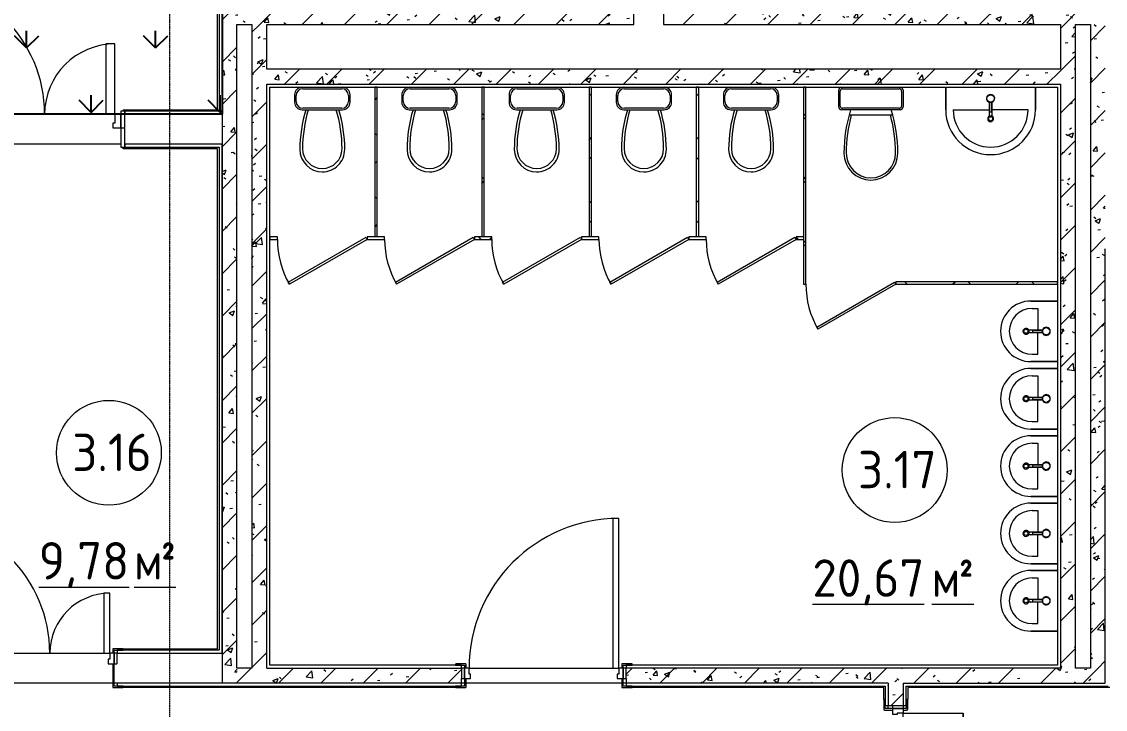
# Model space of a CAD drawing. Header units: millimetres. Extents: x -584918 to 2941280, y 3000189 to 4229862.
# Drawn here: x -423121 to -415883, y 4030611 to 4035204 of the extents above; entities that cross this region are included whole.
import ezdxf

# ---------------------------------------------------------------- set-up
doc = ezdxf.new("R2010")
doc.units = ezdxf.units.MM
doc.linetypes.add('ASVP_Невидимые', pattern=[5, 3, -2])
doc.linetypes.add('ASVP_Осевая', pattern=[14, 10, -2, 0, -2])
for name, color, linetype, lineweight in [('Двери', 7, 'Continuous', 0), ('Линии', 7, 'Continuous', 0), ('Марки помещений', 7, 'Continuous', 0), ('Обобщенные модели', 7, 'Continuous', 0), ('Перекрытие', 7, 'Continuous', 0), ('Сантехника', 7, 'Continuous', 0), ('Стены внутренние', 7, 'Continuous', 0), ('Стены наружные', 7, 'Continuous', 0), ('Стены несущие', 7, 'Continuous', 0), ('Стены отделка', 7, 'Continuous', 0), ('Стены перегородки', 7, 'Continuous', 0), ('экспертиза условные обозначения', 1, 'Continuous', 0)]:
    doc.layers.add(name, color=color, linetype=linetype, lineweight=lineweight)
doc.styles.add('GOST Common_2', font='', dxfattribs={"height": 500})
doc.styles.add('GOST Common_3', font='', dxfattribs={"width": 0.9, "height": 500})
doc.styles.get('GOST Common_2').set_extended_font_data('GOST Common')
doc.styles.get('GOST Common_3').set_extended_font_data('GOST Common')
pattern_1 = [(45, (-440814.02, 4025236.82), (-141.4214, 141.4214), [])]
pattern_2 = [(50, (-440814.02, 4025236.82), (364.368, -31.8783), [38.1, -419.1]), (355, (-440814.02, 4025236.8), (-70.486, 382.1133), [30.48, -335.28]), (100.451, (-440783.66, 4025234.16), (293.885, 350.2334), [32.38, -356.18]), (46.184, (-440814, 4025338.4), (542.1585, -84.086), [57.15, -628.65]), (96.636, (-440768.84, 4025331.4), (474.805, 494.855), [48.57, -534.27]), (351.184, (-440814, 4025338.4), (474.81, 494.85), [45.72, -502.92]), (21, (-440763.22, 4025313.02), (303.2285, -204.5305), [38.1, -419.1]), (326, (-440763.22, 4025313), (123.604, 368.376), [30.48, -335.28]), (71.451, (-440737.95, 4025295.97), (426.834, 163.8427), [32.38, -356.18]), (37.5, (-440814.02, 4025236.82), (6.17665, 169.11015), [16.764, -314.452, 16.764, -323.596, -336.55]), (37.5, (-440814.02, 4025236.82), (6.17665, 169.11015), [-671.576, 16.764, -319.786]), (7.5, (-440814.02, 4025236.82), (133.6389, 200.3615), [16.764, -177.292, 16.764, -306.832, -128.27]), (7.5, (-440814.02, 4025236.82), (133.6389, 200.3615), [-517.652, 16.764, -111.506]), (327.5, (-440927.3, 4025236.82), (271.1818, -11.45836), [16.764, -110.236, 16.764, -379.476, -525.78]), (327.5, (-440927.3, 4025236.82), (271.1818, -11.45836), [-523.24, 16.764, -509.016]), (317.5, (-440978.1, 4025236.82), (296.2585, 50.8528), [16.764, -148.336, 16.764, -246.38, -373.38]), (317.5, (-440978.1, 4025236.82), (296.2585, 50.8528), [-428.244, 16.764, -356.616])]
pattern_3 = [(45, (-440814.02, 4025236.82), (-212.132, 212.132), []), (135, (-440814.02, 4025236.82), (-212.132, -212.132), [])]

# ---------------------------------------------------------------- blocks, each defined once
blk = doc.blocks.new('ASVP_ДверьДеревянная_2 полотна - Межкомнатная 1300х2000h_полотна_ Г Л _1220 в свету_-7531502-АР Этаж 03')
at = {"layer": 'Двери', "lineweight": 18}
for p, q in [((650, 950), (610, 950)), ((610, 950), (610, 50)), ((650, 50), (650, 950)), ((-650, 450), (-610, 450)), ((-650, 50), (-650, 450)), ((-610, 450), (-610, 50)), ((-680, 50), (-650, 50)), ((-680, -20), (-680, 50)), ((-610, 50), (-650, 50)), ((-650, 50), (-650, 10)), ((-650, 10), (-640, 10)), ((-640, 10), (-640, -20)), ((610, 50), (650, 50)), ((650, 10), (640, 10)), ((640, 10), (640, -20)), ((680, 50), (650, 50)), ((650, 50), (650, 10)), ((680, -20), (680, 50)), ((-640, -20), (-680, -20)), ((640, -20), (680, -20))]:
    blk.add_line(p, q, dxfattribs=at)
at = {"layer": 'Двери', "linetype": 'ASVP_Невидимые', "lineweight": 18}
for p, q in [((-700, 50), (-680, 50)), ((-700, -20), (-700, 50)), ((-680, 50), (-680, -20)), ((700, 50), (680, 50)), ((680, 50), (680, -20)), ((700, -20), (700, 50)), ((-680, -20), (-700, -20)), ((680, -20), (700, -20))]:
    blk.add_line(p, q, dxfattribs=at)
at = {"layer": 'Двери'}
for centre, radius, start, end in [((650, 50), 900, 90, 180), ((-650, 50), 400, 360, 90)]:
    blk.add_arc(centre, radius, start, end, dxfattribs=at)
blk = doc.blocks.new('ASVP_НАЛИЧНИК МДФ_Двери - Наличник дверной МДФ-7523534-АР Этаж 03')
at = {"layer": 'Обобщенные модели'}
for p, q in [((-681, 0), (-740, 0)), ((-740, 0), (-740, -5)), ((-681, -1), (-681, 0)), ((-680, 50), (-680, -1)), ((-670, -5), (-670, 50)), ((670, 50), (670, -5)), ((680, -1), (680, 50)), ((740, 0), (681, 0)), ((681, 0), (681, -1)), ((740, -5), (740, 0)), ((-735, -10), (-675, -10)), ((-680, -1), (-681, -1)), ((675, -10), (735, -10)), ((681, -1), (680, -1))]:
    blk.add_line(p, q, dxfattribs=at)
for centre, start, end in [((-735, -5), 180, 270), ((-675, -5), 270, 360), ((675, -5), 180, 270), ((735, -5), 270, 360)]:
    blk.add_arc(centre, 5, start, end, dxfattribs=at)
blk = doc.blocks.new('ASVP_НАЛИЧНИК МДФ_Двери - Наличник дверной МДФ-V11-АР Этаж 03')
at = {"layer": 'Обобщенные модели'}
for p, q in [((-681, 0), (-740, 0)), ((-740, 0), (-740, -5)), ((-681, -1), (-681, 0)), ((-680, 20), (-680, -1)), ((-670, -5), (-670, 20)), ((670, 20), (670, -5)), ((680, -1), (680, 20)), ((740, 0), (681, 0)), ((681, 0), (681, -1)), ((740, -5), (740, 0)), ((-735, -10), (-675, -10)), ((-680, -1), (-681, -1)), ((675, -10), (735, -10)), ((681, -1), (680, -1))]:
    blk.add_line(p, q, dxfattribs=at)
for centre, start, end in [((-735, -5), 180, 270), ((-675, -5), 270, 360), ((675, -5), 180, 270), ((735, -5), 270, 360)]:
    blk.add_arc(centre, 5, start, end, dxfattribs=at)
blk = doc.blocks.new('ASVP_ДверьПротивопожарнаяСтальная_2 полотна - EI15 1370х2000h_полотна_ Г Пр _1250 в свету_-7407274-АР Этаж 03')
at = {"layer": 'Двери', "lineweight": 18}
for p, q in [((-685, 1000), (-625, 1000)), ((-685, 100), (-685, 1000)), ((-625, 1000), (-625, 100)), ((685, 570), (625, 570)), ((625, 570), (625, 100)), ((685, 100), (685, 570)), ((-725, 100), (-685, 100)), ((-725, 10), (-725, 100)), ((-625, 100), (-685, 100)), ((-685, 100), (-685, 40)), ((625, 100), (685, 100)), ((725, 100), (685, 100)), ((685, 100), (685, 40)), ((725, 10), (725, 100)), ((-670, 10), (-725, 10)), ((-685, 40), (-670, 40)), ((-670, 40), (-670, 10)), ((685, 40), (670, 40)), ((670, 40), (670, 10)), ((670, 10), (725, 10))]:
    blk.add_line(p, q, dxfattribs=at)
at = {"layer": 'Двери', "linetype": 'ASVP_Невидимые', "lineweight": 18}
for p, q in [((-750, 100), (-725, 100)), ((-750, 10), (-750, 100)), ((-725, 100), (-725, 10)), ((750, 100), (725, 100)), ((725, 100), (725, 10)), ((750, 10), (750, 100)), ((-725, 10), (-750, 10)), ((725, 10), (750, 10))]:
    blk.add_line(p, q, dxfattribs=at)
at = {"layer": 'Двери'}
for centre, radius, start, end in [((-685, 100), 900, 360, 90), ((685, 100), 470, 90, 180)]:
    blk.add_arc(centre, radius, start, end, dxfattribs=at)
blk = doc.blocks.new('ASVP_ДверьДеревянная_2 полотна - Межкомнатная 1300х2000h_полотна_ Г Пр _1220 в свету_-7189934-АР Этаж 03')
at = {"layer": 'Двери', "lineweight": 18}
for p, q in [((-650, 1000), (-610, 1000)), ((-650, 100), (-650, 1000)), ((-610, 1000), (-610, 100)), ((650, 500), (610, 500)), ((610, 500), (610, 100)), ((650, 100), (650, 500)), ((-680, 100), (-650, 100)), ((-680, 30), (-680, 100)), ((-610, 100), (-650, 100)), ((-650, 100), (-650, 60)), ((610, 100), (650, 100)), ((680, 100), (650, 100)), ((650, 100), (650, 60)), ((680, 30), (680, 100)), ((-640, 30), (-680, 30)), ((-650, 60), (-640, 60)), ((-640, 60), (-640, 30)), ((650, 60), (640, 60)), ((640, 60), (640, 30)), ((640, 30), (680, 30))]:
    blk.add_line(p, q, dxfattribs=at)
at = {"layer": 'Двери', "linetype": 'ASVP_Невидимые', "lineweight": 18}
for p, q in [((-700, 100), (-680, 100)), ((-700, 30), (-700, 100)), ((-680, 100), (-680, 30)), ((700, 100), (680, 100)), ((680, 100), (680, 30)), ((700, 30), (700, 100)), ((-680, 30), (-700, 30)), ((680, 30), (700, 30))]:
    blk.add_line(p, q, dxfattribs=at)
at = {"layer": 'Двери'}
for centre, radius, start, end in [((-650, 100), 900, 360, 90), ((650, 100), 400, 90, 180)]:
    blk.add_arc(centre, radius, start, end, dxfattribs=at)
blk = doc.blocks.new('ASVP_НАЛИЧНИК МДФ_Двери - Наличник дверной МДФ-7405303-АР Этаж 03')
at = {"layer": 'Обобщенные модели'}
for p, q in [((-680, 150), (-680, -1)), ((-670, -5), (-670, 150)), ((670, 150), (670, -5)), ((680, -1), (680, 150)), ((-681, 0), (-740, 0)), ((-740, 0), (-740, -5)), ((-681, -1), (-681, 0)), ((740, 0), (681, 0)), ((681, 0), (681, -1)), ((740, -5), (740, 0)), ((-735, -10), (-675, -10)), ((-680, -1), (-681, -1)), ((675, -10), (735, -10)), ((681, -1), (680, -1))]:
    blk.add_line(p, q, dxfattribs=at)
for centre, start, end in [((-735, -5), 180, 270), ((-675, -5), 270, 360), ((675, -5), 180, 270), ((735, -5), 270, 360)]:
    blk.add_arc(centre, 5, start, end, dxfattribs=at)
blk = doc.blocks.new('ASVP_НАЛИЧНИК МДФ_Двери - Наличник дверной МДФ-7488626-АР Этаж 03')
at = {"layer": 'Обобщенные модели'}
for p, q in [((-681, 0), (-740, 0)), ((-740, 0), (-740, -5)), ((-681, -1), (-681, 0)), ((-680, 20), (-680, -1)), ((-670, -5), (-670, 20)), ((670, 20), (670, -5)), ((680, -1), (680, 20)), ((740, 0), (681, 0)), ((681, 0), (681, -1)), ((740, -5), (740, 0)), ((-735, -10), (-675, -10)), ((-680, -1), (-681, -1)), ((675, -10), (735, -10)), ((681, -1), (680, -1))]:
    blk.add_line(p, q, dxfattribs=at)
for centre, start, end in [((-735, -5), 180, 270), ((-675, -5), 270, 360), ((675, -5), 180, 270), ((735, -5), 270, 360)]:
    blk.add_arc(centre, 5, start, end, dxfattribs=at)
blk = doc.blocks.new('ASVP_ДверьДеревянная_1 полотно - Санузел 1000х2000h_полотно_ Г Л _950 в свету_-7525979-АР Этаж 03')
at = {"layer": 'Двери', "lineweight": 18}
for p, q in [((500, 1050), (460, 1050)), ((460, 1050), (460, 50)), ((500, 50), (500, 1050)), ((-500, 50), (-530, 50)), ((-530, 50), (-530, -20)), ((-500, 10), (-500, 50)), ((-490, 10), (-500, 10)), ((-490, -20), (-490, 10)), ((460, 50), (500, 50)), ((500, 10), (490, 10)), ((490, 10), (490, -20)), ((530, 50), (500, 50)), ((500, 50), (500, 10)), ((530, -20), (530, 50)), ((-530, -20), (-490, -20)), ((490, -20), (530, -20))]:
    blk.add_line(p, q, dxfattribs=at)
at = {"layer": 'Двери', "linetype": 'ASVP_Невидимые', "lineweight": 18}
for p, q in [((-530, 50), (-550, 50)), ((-550, 50), (-550, -20)), ((-530, -20), (-530, 50)), ((550, 50), (530, 50)), ((530, 50), (530, -20)), ((550, -20), (550, 50)), ((-550, -20), (-530, -20)), ((530, -20), (550, -20))]:
    blk.add_line(p, q, dxfattribs=at)
at = {"layer": 'Двери'}
blk.add_arc((500, 50), 1000, 90, 180, dxfattribs=at)
blk = doc.blocks.new('ASVP_НАЛИЧНИК МДФ_Двери - Наличник дверной МДФ-V62-АР Этаж 03')
at = {"layer": 'Обобщенные модели'}
h = blk.add_hatch(dxfattribs=at)
h.set_pattern_fill('FP_19', color=256, style=0, pattern_type=2)
h.set_pattern_definition([(216.87, (-21014.3, -5112.83), (1249.4985, 833.00223), [208.25, -1874.25]), (206.565, (-20764.4, -5237.78), (-416.4998, -416.5), [465.661, -465.661]), (198.435, (-20764.4, -5446.03), (-832.9995, -416.50086), [263.418, -1053.671])])
h.paths.add_polyline_path([(550, -10), (585, -10), (588.5, -8.5), (590, -5), (590, 0), (530, 0), (530, 50), (520, 50), (520, -5), (521.5, -8.5), (525, -10), (531, -10)])
h.paths.add_polyline_path([(-530, -10), (-525, -10), (-521.5, -8.5), (-520, -5), (-520, 50), (-530, 50), (-531, 0), (-590, -1), (-590, -5), (-588.5, -8.5), (-585, -10), (-531, -10)])
for p, q in [((-531, 0), (-590, 0)), ((-590, 0), (-590, -5)), ((-531, -1), (-531, 0)), ((-530, 50), (-530, -1)), ((-520, -5), (-520, 50)), ((520, 50), (520, -5)), ((530, -1), (530, 50)), ((590, 0), (531, 0)), ((531, 0), (531, -1)), ((590, -5), (590, 0)), ((-585, -10), (-525, -10)), ((-530, -1), (-531, -1)), ((525, -10), (585, -10)), ((531, -1), (530, -1))]:
    blk.add_line(p, q, dxfattribs=at)
for centre, start, end in [((-585, -5), 180, 270), ((-525, -5), 270, 360), ((525, -5), 180, 270), ((585, -5), 270, 360)]:
    blk.add_arc(centre, 5, start, end, dxfattribs=at)
blk = doc.blocks.new('ASVP_НАЛИЧНИК МДФ_Двери - Наличник дверной МДФ-V63-АР Этаж 03')
at = {"layer": 'Обобщенные модели'}
for p, q in [((-531, 0), (-590, 0)), ((-590, 0), (-590, -5)), ((-531, -1), (-531, 0)), ((-530, 20), (-530, -1)), ((-520, -5), (-520, 20)), ((520, 20), (520, -5)), ((530, -1), (530, 20)), ((590, 0), (531, 0)), ((531, 0), (531, -1)), ((590, -5), (590, 0)), ((-585, -10), (-525, -10)), ((-530, -1), (-531, -1)), ((525, -10), (585, -10)), ((531, -1), (530, -1))]:
    blk.add_line(p, q, dxfattribs=at)
for centre, start, end in [((-585, -5), 180, 270), ((-525, -5), 270, 360), ((525, -5), 180, 270), ((585, -5), 270, 360)]:
    blk.add_arc(centre, 5, start, end, dxfattribs=at)
blk = doc.blocks.new('ASVP_ОТКОС_Оштукатуривание дверного откоса - Оштукатуривание дверного откоса-5741163-АР Этаж 03')
at = {"layer": 'Обобщенные модели'}
for p, q in [((-750, 130), (-750, 0)), ((-725, 0), (-725, 130)), ((725, 130), (725, 0)), ((750, 0), (750, 130)), ((-750, 0), (-725, 0)), ((725, 0), (750, 0))]:
    blk.add_line(p, q, dxfattribs=at)
blk = doc.blocks.new('ASVP_ОТКОС_Оштукатуривание дверного откоса - Оштукатуривание дверного откоса-5741164-АР Этаж 03')
at = {"layer": 'Обобщенные модели'}
for p, q in [((-750, 20), (-750, 0)), ((-725, 0), (-725, 20)), ((725, 20), (725, 0)), ((750, 0), (750, 20)), ((-750, 0), (-725, 0)), ((725, 0), (750, 0))]:
    blk.add_line(p, q, dxfattribs=at)
blk = doc.blocks.new('ASVP_2D_Унитаз_Слив - Унитаз детский-7571098-АР Этаж 03')
at = {"layer": 'Сантехника'}
for p, q in [((-294.1, -60), (-294.1, -110)), ((-284.1, -105), (-284.1, -65)), ((-239.1, -20), (20.9, -20)), ((65.9, -65), (65.9, -105)), ((75.9, -110), (75.9, -60)), ((-244.1, -160), (25.9, -160)), ((20.9, -150), (-239.1, -150))]:
    blk.add_line(p, q, dxfattribs=at)
for centre, radius, start, end in [((-244.1, -60), 50, 90, 180), ((-239.1, -65), 45, 90, 180), ((20.9, -65), 45, 360, 90), ((25.9, -60), 50, 360, 90), ((-244.1, -110), 50, 180, 270), ((-239.1, -105), 45, 180, 270), ((20.9, -105), 45, 270, 360), ((25.9, -110), 50, 270, 360), ((638.7, -425), 897.8, 162.83276, 180), ((661.9, -420.1), 902.8, 163.25645, 180), ((-880.1, -420.1), 902.8, 0, 16.74355), ((-856.9, -425), 897.8, 360, 17.16724), ((-109.1, -425), 150, 180, 269.90037), ((-109.1, -420.1), 131.9, 180, 270), ((-109.1, -425), 150, 269.90037, 360), ((-109.1, -420.1), 131.9, 270, 0)]:
    blk.add_arc(centre, radius, start, end, dxfattribs=at)
blk = doc.blocks.new('ASVP_2D_Унитаз_Слив - Унитаз для взрослых-7571099-АР Этаж 03')
at = {"layer": 'Сантехника'}
for p, q in [((-324.1, -140), (-324.1, -30)), ((-314.1, -135), (-314.1, -35)), ((-299.1, -20), (80.9, -20)), ((95.9, -35), (95.9, -135)), ((105.9, -30), (105.9, -140)), ((85.9, -160), (-304.1, -160)), ((80.9, -150), (-299.1, -150)), ((-254.8, -195), (36.7, -195))]:
    blk.add_line(p, q, dxfattribs=at)
for centre, radius, start, end in [((-304.1, -30), 20, 90, 180), ((-299.1, -35), 15, 90, 180), ((80.9, -35), 15, 360, 90), ((85.9, -30), 20, 0, 90), ((-304.1, -140), 20, 180, 270), ((-299.1, -135), 15, 180, 270), ((80.9, -135), 15, 270, 0), ((85.9, -140), 20, 270, 0), ((676.9, -450), 966, 162.52982, 180), ((691.9, -450), 966, 164.69381, 180), ((-910.1, -450), 966, 360, 15.30619), ((-895.1, -450), 966, 360, 17.47018), ((-109.1, -450), 180, 180, 270), ((-109.1, -450), 165, 180, 270), ((-109.1, -450), 165, 270, 360), ((-109.1, -450), 180, 270, 360)]:
    blk.add_arc(centre, radius, start, end, dxfattribs=at)
blk = doc.blocks.new('ASVP_2D_Раковина - Раковина 405х380 _детская_-7545342-АР Этаж 03')
at = {"layer": 'Сантехника'}
for p, q in [((-311.6, 187.5), (-311.6, 10)), ((-311.6, 10), (-311.6, 187.5)), ((-261.6, 179.3), (-261.6, 140)), ((-119.1, 110.6), (-119.1, 191.9)), ((-115.1, 176), (-115.1, 109.6)), ((-103.1, 176), (-115.1, 176)), ((-103.1, 109.6), (-103.1, 176)), ((-99.1, 191.9), (-99.1, 110.6)), ((43.4, 179.3), (43.4, 140)), ((93.4, 10), (93.4, 187.5)), ((93.4, 187.5), (93.4, 10)), ((-261.6, 140), (-119.1, 140)), ((43.4, 140), (-99.1, 140))]:
    blk.add_line(p, q, dxfattribs=at)
for centre, radius in [((-109.1, 220), 13.3), ((-109.1, 85), 24.5)]:
    blk.add_circle(centre, radius, dxfattribs=at)
for centre, radius, start, end in [((-109.1, 187.5), 202.5, 360, 180), ((-109.1, 187.5), 202.5, 360, 180), ((-109.1, 179.3), 152.5, 0, 180), ((-109.1, 220), 20, 284.14377, 255.85623), ((-109.1, 191.9), 10, 0, 180), ((-109.1, 85), 27.5, 102.60426, 77.39774), ((-109.1, 85), 25.3, 76.29328, 103.7089)]:
    blk.add_arc(centre, radius, start, end, dxfattribs=at)
blk = doc.blocks.new('Д_Эскиз_1П - Дверь_в_трансформируемой_перегородке-7571097-АР Этаж 03')
at = {"layer": 'Двери'}
for p, q in [((-300, 8), (219.6, 308)), ((227.6, 294.1), (-292, -5.9)), ((219.6, 308), (227.6, 294.1)), ((-292, -5.9), (-300, 8))]:
    blk.add_line(p, q, dxfattribs=at)
blk.add_arc((-300, 8), 600, 0, 30, dxfattribs=at)
blk = doc.blocks.new('ASVP_2D_Раковина - Раковина 600х450-7571100-АР Этаж 03')
at = {"layer": 'Сантехника'}
for p, q in [((-409.1, -160), (-409.1, -10)), ((-409.1, -10), (-409.1, -160)), ((190.9, -10), (190.9, -160)), ((190.9, -160), (190.9, -10)), ((-119.1, -110.6), (-119.1, -191.9)), ((-115.1, -176), (-115.1, -109.6)), ((-103.1, -109.6), (-103.1, -176)), ((-99.1, -191.9), (-99.1, -110.6)), ((-359.1, -160), (-119.1, -160)), ((-103.1, -176), (-115.1, -176)), ((140.9, -160), (-99.1, -160))]:
    blk.add_line(p, q, dxfattribs=at)
for centre, radius in [((-109.1, -85), 24.5), ((-109.1, -220), 13.3)]:
    blk.add_circle(centre, radius, dxfattribs=at)
for centre, radius, start, end in [((-109.1, -85), 27.5, 282.60226, 257.39574), ((-109.1, -85), 25.3, 256.2911, 283.70672), ((-109.1, -160), 300, 180, 0), ((-109.1, -160), 300, 180, 0), ((-109.1, -160), 250, 180, 360), ((-109.1, -220), 20, 104.14377, 75.85623), ((-109.1, -191.9), 10, 180, 360)]:
    blk.add_arc(centre, radius, start, end, dxfattribs=at)
blk = doc.blocks.new('ASVP_Марка_Помещение_ДваЗначения - Номер Площадь-685795-АР Этаж 03')
at = {"layer": 'Марки помещений'}
blk.add_circle((0, 0), 3.5, dxfattribs=at)

msp = doc.modelspace()

# ---------------------------------------------------------------- hatches: boundary and pattern name
at = {"layer": 'Стены внутренние'}
h = msp.add_hatch(dxfattribs=at)
h.set_pattern_fill('FP_4', color=256, style=0, pattern_type=2)
h.set_pattern_definition(pattern_1)
h.paths.add_polyline_path([(-421783.121, 4030786.149), (-421683.121, 4030786.149), (-421683.121, 4035486.149), (-421783.121, 4035486.149), (-421783.121, 4031165.356)])
h = msp.add_hatch(dxfattribs=at)
h.set_pattern_fill('FP_5', color=256, style=0, pattern_type=2)
h.set_pattern_definition(pattern_2)
h.paths.add_polyline_path([(-421783.121, 4030786.149), (-421683.121, 4030786.149), (-421683.121, 4035486.149), (-421783.121, 4035486.149), (-421783.121, 4031165.356)])
h = msp.add_hatch(dxfattribs=at)
h.set_pattern_fill('FP_4', color=256, style=0, pattern_type=2)
h.set_pattern_definition(pattern_1)
h.paths.add_polyline_path([(-415884.549, 4030886.149), (-415883.121, 4030886.149), (-415883.121, 4035457.514), (-415983.121, 4035497.812), (-415983.121, 4030886.149)])
h = msp.add_hatch(dxfattribs=at)
h.set_pattern_fill('FP_5', color=256, style=0, pattern_type=2)
h.set_pattern_definition(pattern_2)
h.paths.add_polyline_path([(-415884.549, 4030886.149), (-415883.121, 4030886.149), (-415883.121, 4035457.514), (-415983.121, 4035497.812), (-415983.121, 4030886.149)])
h = msp.add_hatch(dxfattribs=at)
h.set_pattern_fill('FP_4', color=256, style=0, pattern_type=2)
h.set_pattern_definition(pattern_1)
h.paths.add_polyline_path([(-419033.121, 4035186.149), (-419033.121, 4035286.149), (-421683.121, 4035286.149), (-421683.121, 4035186.149), (-420696.098, 4035186.149)])
h = msp.add_hatch(dxfattribs=at)
h.set_pattern_fill('FP_5', color=256, style=0, pattern_type=2)
h.set_pattern_definition(pattern_2)
h.paths.add_polyline_path([(-419033.121, 4035186.149), (-419033.121, 4035286.149), (-421683.121, 4035286.149), (-421683.121, 4035186.149), (-420696.098, 4035186.149)])
h = msp.add_hatch(dxfattribs=at)
h.set_pattern_fill('FP_4', color=256, style=0, pattern_type=2)
h.set_pattern_definition(pattern_1)
h.paths.add_polyline_path([(-418771.479, 4035186.149), (-415983.121, 4035186.149), (-415983.121, 4035286.149), (-418833.121, 4035286.149), (-418833.121, 4035186.149)])
h = msp.add_hatch(dxfattribs=at)
h.set_pattern_fill('FP_5', color=256, style=0, pattern_type=2)
h.set_pattern_definition(pattern_2)
h.paths.add_polyline_path([(-418771.479, 4035186.149), (-415983.121, 4035186.149), (-415983.121, 4035286.149), (-418833.121, 4035286.149), (-418833.121, 4035186.149)])
h = msp.add_hatch(dxfattribs=at)
h.set_pattern_fill('FP_4', color=256, style=0, pattern_type=2)
h.set_pattern_definition(pattern_1)
h.paths.add_polyline_path([(-421583.121, 4030886.149), (-421483.121, 4030886.149), (-421483.121, 4035186.149), (-421583.121, 4035186.149), (-421583.121, 4031888.152)])
h = msp.add_hatch(dxfattribs=at)
h.set_pattern_fill('FP_5', color=256, style=0, pattern_type=2)
h.set_pattern_definition(pattern_2)
h.paths.add_polyline_path([(-421583.121, 4030886.149), (-421483.121, 4030886.149), (-421483.121, 4035186.149), (-421583.121, 4035186.149), (-421583.121, 4031888.152)])
h = msp.add_hatch(dxfattribs=at)
h.set_pattern_fill('FP_4', color=256, style=0, pattern_type=2)
h.set_pattern_definition(pattern_1)
h.paths.add_polyline_path([(-416083.121, 4030886.149), (-416083.121, 4035186.149), (-416183.121, 4035186.149), (-416183.121, 4030886.149)])
h = msp.add_hatch(dxfattribs=at)
h.set_pattern_fill('FP_5', color=256, style=0, pattern_type=2)
h.set_pattern_definition(pattern_2)
h.paths.add_polyline_path([(-416083.121, 4030886.149), (-416083.121, 4035186.149), (-416183.121, 4035186.149), (-416183.121, 4030886.149)])
h = msp.add_hatch(dxfattribs=at)
h.set_pattern_fill('FP_4', color=256, style=0, pattern_type=2)
h.set_pattern_definition(pattern_1)
h.paths.add_polyline_path([(-418771.479, 4034786.149), (-416183.121, 4034786.149), (-416183.121, 4034886.149), (-421483.121, 4034886.149), (-421483.121, 4034786.149), (-420696.098, 4034786.149)])
h = msp.add_hatch(dxfattribs=at)
h.set_pattern_fill('FP_5', color=256, style=0, pattern_type=2)
h.set_pattern_definition(pattern_2)
h.paths.add_polyline_path([(-418771.479, 4034786.149), (-416183.121, 4034786.149), (-416183.121, 4034886.149), (-421483.121, 4034886.149), (-421483.121, 4034786.149), (-420696.098, 4034786.149)])
h = msp.add_hatch(dxfattribs=at)
h.set_pattern_fill('FP_4', color=256, style=0, pattern_type=2)
h.set_pattern_definition(pattern_1)
h.paths.add_polyline_path([(-415884.549, 4030786.149), (-415883.121, 4030786.149), (-415883.121, 4030886.149), (-419083.121, 4030886.149), (-419083.121, 4030786.149), (-415983.121, 4030786.149)])
h.paths.add_polyline_path([(-421658.408, 4030786.149), (-420183.121, 4030786.149), (-420183.121, 4030886.149), (-421683.121, 4030886.149), (-421683.121, 4030786.149)])
h = msp.add_hatch(dxfattribs=at)
h.set_pattern_fill('FP_5', color=256, style=0, pattern_type=2)
h.set_pattern_definition(pattern_2)
h.paths.add_polyline_path([(-415884.549, 4030786.149), (-415883.121, 4030786.149), (-415883.121, 4030886.149), (-419083.121, 4030886.149), (-419083.121, 4030786.149), (-415983.121, 4030786.149)])
h.paths.add_polyline_path([(-421658.408, 4030786.149), (-420183.121, 4030786.149), (-420183.121, 4030886.149), (-421683.121, 4030886.149), (-421683.121, 4030786.149)])
h = msp.add_hatch(dxfattribs=at)
h.set_pattern_fill('FP_4', color=256, style=0, pattern_type=2)
h.set_pattern_definition(pattern_1)
h.paths.add_polyline_path([(-417233.121, 4029186.149), (-417233.121, 4029236.149), (-417333.121, 4029236.149), (-417333.121, 4029186.149), (-417328.014, 4029186.149)])
h.paths.add_polyline_path([(-417333.121, 4030636.149), (-417233.121, 4030636.149), (-417233.121, 4030786.149), (-417333.121, 4030784.993)])
h = msp.add_hatch(dxfattribs=at)
h.set_pattern_fill('FP_5', color=256, style=0, pattern_type=2)
h.set_pattern_definition(pattern_2)
h.paths.add_polyline_path([(-417233.121, 4029186.149), (-417233.121, 4029236.149), (-417333.121, 4029236.149), (-417333.121, 4029186.149), (-417328.014, 4029186.149)])
h.paths.add_polyline_path([(-417333.121, 4030636.149), (-417233.121, 4030636.149), (-417233.121, 4030786.149), (-417333.121, 4030784.993)])
at = {"layer": 'Стены наружные'}
h = msp.add_hatch(dxfattribs=at)
h.set_pattern_fill('FP_22', color=256, style=0, pattern_type=2)
h.set_pattern_definition(pattern_3)
h.paths.add_polyline_path([(-420763.121, 4033766.149), (-420747.121, 4033766.149), (-420747.121, 4034766.149), (-420763.121, 4034766.149), (-420763.121, 4034056.542)])
h = msp.add_hatch(dxfattribs=at)
h.set_pattern_fill('FP_22', color=256, style=0, pattern_type=2)
h.set_pattern_definition(pattern_3)
h.paths.add_polyline_path([(-420047.121, 4033766.149), (-420031.121, 4033766.149), (-420031.121, 4034766.149), (-420047.121, 4034766.149), (-420047.121, 4034056.542)])
h = msp.add_hatch(dxfattribs=at)
h.set_pattern_fill('FP_22', color=256, style=0, pattern_type=2)
h.set_pattern_definition(pattern_3)
h.paths.add_polyline_path([(-419331.121, 4033766.149), (-419315.121, 4033766.149), (-419315.121, 4034766.149), (-419331.121, 4034766.149), (-419331.121, 4034056.542)])
h = msp.add_hatch(dxfattribs=at)
h.set_pattern_fill('FP_22', color=256, style=0, pattern_type=2)
h.set_pattern_definition(pattern_3)
h.paths.add_polyline_path([(-418599.121, 4033766.149), (-418599.121, 4034766.149), (-418615.121, 4034766.149), (-418615.121, 4033766.149)])
h = msp.add_hatch(dxfattribs=at)
h.set_pattern_fill('FP_22', color=256, style=0, pattern_type=2)
h.set_pattern_definition(pattern_3)
h.paths.add_polyline_path([(-417899.121, 4033450.149), (-417883.121, 4033450.149), (-417883.121, 4034766.149), (-417899.121, 4034766.149), (-417899.121, 4034056.542)])
h = msp.add_hatch(dxfattribs=at)
h.set_pattern_fill('FP_22', color=256, style=0, pattern_type=2)
h.set_pattern_definition(pattern_3)
h.paths.add_polyline_path([(-418615.121, 4033750.149), (-418549.121, 4033750.149), (-418549.121, 4033766.149), (-418665.121, 4033766.149), (-418665.121, 4033750.149)])
h.paths.add_polyline_path([(-421463.121, 4033750.149), (-421413.121, 4033750.149), (-421413.121, 4033766.149), (-421463.121, 4033766.149)])
h.paths.add_polyline_path([(-420813.121, 4033750.149), (-420697.121, 4033750.149), (-420697.121, 4033766.149), (-420813.121, 4033766.149)])
h.paths.add_polyline_path([(-417899.121, 4033750.149), (-417899.121, 4033766.149), (-417949.121, 4033766.149), (-417949.121, 4033750.149)])
h.paths.add_polyline_path([(-419315.121, 4033750.149), (-419265.121, 4033750.149), (-419265.121, 4033766.149), (-419381.121, 4033766.149), (-419381.121, 4033750.149), (-419331.121, 4033750.149)])
h.paths.add_polyline_path([(-420097.121, 4033750.149), (-419981.121, 4033750.149), (-419981.121, 4033766.149), (-420097.121, 4033766.149)])
h = msp.add_hatch(dxfattribs=at)
h.set_pattern_fill('FP_22', color=256, style=0, pattern_type=2)
h.set_pattern_definition(pattern_3)
h.paths.add_polyline_path([(-416846.859, 4033450.149), (-416203.121, 4033450.149), (-416203.121, 4033466.149), (-417283.121, 4033466.149), (-417283.121, 4033450.149)])
at = {"layer": 'экспертиза условные обозначения', "lineweight": -3}
h = msp.add_hatch(dxfattribs=at)
h.set_pattern_fill('GRASS', color=3, scale=24)
h.set_pattern_definition([(90, (-441193.04, 3779846), (-431.0523, 431.0523), [114.3, -747.8046]), (45, (-441193.04, 3779846), (-431.0523, 431.0523), [114.3, -495.3]), (135, (-441193.04, 3779846), (-431.0523, -431.0523), [114.3, -495.3])])
edge = h.paths.add_edge_path()
edge.add_line((-432392.762, 4042331.672), (-431682.587, 4044093.958))
edge.add_line((-431682.587, 4044093.958), (-418356.009, 4038718.156))
edge.add_line((-418356.009, 4038718.156), (-419064.315, 4036960.507))
edge.add_line((-419064.315, 4036960.507), (-420218.582, 4037425.66))
edge.add_arc((-420665.045, 4036400.374), 1118.275, 66.4691573, 178.9169665)
edge.add_line((-421783.121, 4036421.511), (-421783.121, 4034586.149))
edge.add_line((-421783.121, 4034586.149), (-424683.121, 4034586.149))
edge.add_line((-424683.121, 4034586.149), (-424683.121, 4039219.411))
edge.add_line((-424683.121, 4039219.411), (-428618.582, 4040810.734))
edge.add_line((-428618.582, 4040810.734), (-432392.762, 4042331.672))

# ---------------------------------------------------------------- linework, layer by layer
at = {"layer": 'Линии', "linetype": 'ASVP_Осевая'}
msp.add_line((-422133.121, 4035686.149), (-422133.121, 4029866.149), dxfattribs=at)
at = {"layer": 'Перекрытие'}
for p, q in [((-423808.121, 4034586.149), (-422558.121, 4034586.149)), ((-422458.121, 4034386.149), (-423908.121, 4034386.149)), ((-423793.121, 4030986.149), (-422573.121, 4030986.149)), ((-420133.121, 4030886.149), (-419173.121, 4030886.149)), ((-422513.121, 4030786.149), (-423853.121, 4030786.149)), ((-422483.121, 4030786.149), (-422503.121, 4030786.149)), ((-420163.121, 4030786.149), (-420183.121, 4030786.149)), ((-419113.121, 4030786.149), (-420153.121, 4030786.149)), ((-419083.121, 4030786.149), (-419103.121, 4030786.149)), ((-417333.121, 4030616.149), (-417333.121, 4030636.149))]:
    msp.add_line(p, q, dxfattribs=at)
at = {"layer": 'Стены внутренние'}
for p, q in [((-421813.121, 4034616.149), (-421813.121, 4036387.753)), ((-422443.121, 4034616.149), (-421813.121, 4034616.149)), ((-422443.121, 4034616.149), (-422443.121, 4034606.149)), ((-422443.121, 4034356.149), (-422443.121, 4034366.149)), ((-421813.121, 4034356.149), (-422443.121, 4034356.149)), ((-421813.121, 4031016.149), (-421813.121, 4034356.149)), ((-422443.121, 4031016.149), (-421813.121, 4031016.149)), ((-422443.121, 4031016.149), (-422443.121, 4031011.149)), ((-422443.121, 4030756.149), (-422443.121, 4030761.149)), ((-420223.121, 4030756.149), (-422443.121, 4030756.149)), ((-420223.121, 4030756.149), (-420223.121, 4030761.149)), ((-419043.121, 4030756.149), (-419043.121, 4030761.149)), ((-417363.121, 4030756.149), (-419043.121, 4030756.149)), ((-417363.121, 4030676.149), (-417363.121, 4030756.149)), ((-415853.121, 4030756.149), (-417203.121, 4030756.149)), ((-417203.121, 4030756.149), (-417203.121, 4030676.149)), ((-417363.121, 4030676.149), (-417358.121, 4030676.149)), ((-417203.121, 4030676.149), (-417208.121, 4030676.149))]:
    msp.add_line(p, q, dxfattribs=at)
at = {"layer": 'Стены несущие'}
for p, q in [((-421783.121, 4036387.753), (-421783.121, 4030786.149)), ((-419033.121, 4035186.149), (-419033.121, 4035286.149)), ((-418833.121, 4035286.149), (-418833.121, 4035186.149)), ((-421683.121, 4030886.149), (-421683.121, 4035186.149)), ((-421683.121, 4035186.149), (-421583.121, 4035186.149)), ((-421583.121, 4035186.149), (-421583.121, 4030886.149)), ((-421483.121, 4035186.149), (-419033.121, 4035186.149)), ((-421483.121, 4034886.149), (-421483.121, 4035186.149)), ((-418833.121, 4035186.149), (-416183.121, 4035186.149)), ((-416183.121, 4035186.149), (-416183.121, 4034886.149)), ((-416083.121, 4035186.149), (-415983.121, 4035186.149)), ((-416083.121, 4030886.149), (-416083.121, 4035186.149)), ((-415983.121, 4035186.149), (-415983.121, 4030886.149)), ((-416183.121, 4034886.149), (-421483.121, 4034886.149)), ((-421483.121, 4034786.149), (-416183.121, 4034786.149)), ((-421483.121, 4030886.149), (-421483.121, 4034786.149)), ((-416183.121, 4034786.149), (-416183.121, 4030886.149)), ((-415883.121, 4030786.149), (-415883.121, 4033686.149)), ((-421583.121, 4030886.149), (-421683.121, 4030886.149)), ((-421483.121, 4030886.149), (-420183.121, 4030886.149)), ((-416183.121, 4030886.149), (-419083.121, 4030886.149)), ((-415983.121, 4030886.149), (-416083.121, 4030886.149)), ((-420183.121, 4030786.149), (-420183.121, 4030816.149)), ((-419083.121, 4030816.149), (-419083.121, 4030786.149)), ((-420183.121, 4030786.149), (-421783.121, 4030786.149)), ((-417333.121, 4030786.149), (-419083.121, 4030786.149)), ((-417333.121, 4030786.149), (-417333.121, 4030636.149)), ((-417233.121, 4030786.149), (-415883.121, 4030786.149)), ((-417233.121, 4030786.149), (-417233.121, 4030636.149)), ((-417333.121, 4030636.149), (-417303.121, 4030636.149))]:
    msp.add_line(p, q, dxfattribs=at)
at = {"layer": 'Стены отделка'}
for p, q in [((-421803.121, 4036387.753), (-421803.121, 4034606.149)), ((-421783.121, 4034586.149), (-421783.121, 4035486.149)), ((-421463.121, 4034766.149), (-416203.121, 4034766.149)), ((-421463.121, 4030906.149), (-421463.121, 4034766.149)), ((-416203.121, 4034766.149), (-416203.121, 4030906.149)), ((-421803.121, 4034606.149), (-422433.121, 4034606.149)), ((-422433.121, 4034606.149), (-422433.121, 4034586.149)), ((-422433.121, 4034586.149), (-421783.121, 4034586.149)), ((-421783.121, 4034386.149), (-422433.121, 4034386.149)), ((-422433.121, 4034386.149), (-422433.121, 4034366.149)), ((-422433.121, 4034366.149), (-421803.121, 4034366.149)), ((-421803.121, 4034366.149), (-421803.121, 4031006.149)), ((-421783.121, 4030986.149), (-421783.121, 4034386.149)), ((-421803.121, 4031006.149), (-422483.121, 4031006.149)), ((-422483.121, 4031006.149), (-422483.121, 4030986.149)), ((-422483.121, 4030986.149), (-421783.121, 4030986.149)), ((-421483.121, 4030886.149), (-421483.121, 4030886.149)), ((-420183.121, 4030906.149), (-421463.121, 4030906.149)), ((-420183.121, 4030886.149), (-420183.121, 4030906.149)), ((-416203.121, 4030906.149), (-419083.121, 4030906.149)), ((-419083.121, 4030906.149), (-419083.121, 4030886.149)), ((-421783.121, 4030786.149), (-422483.121, 4030786.149)), ((-422483.121, 4030786.149), (-422483.121, 4030766.149)), ((-422483.121, 4030766.149), (-420183.121, 4030766.149)), ((-420183.121, 4030766.149), (-420183.121, 4030786.149)), ((-419083.121, 4030786.149), (-419083.121, 4030766.149)), ((-419083.121, 4030766.149), (-417353.121, 4030766.149)), ((-417353.121, 4030766.149), (-417353.121, 4030636.149)), ((-417213.121, 4030766.149), (-415863.121, 4030766.149)), ((-417213.121, 4030636.149), (-417213.121, 4030766.149)), ((-417353.121, 4030636.149), (-417333.121, 4030636.149)), ((-417233.121, 4030636.149), (-417213.121, 4030636.149))]:
    msp.add_line(p, q, dxfattribs=at)
at = {"layer": 'Стены перегородки'}
for p, q in [((-420763.121, 4034766.149), (-420763.121, 4033766.149)), ((-420747.121, 4034766.149), (-420763.121, 4034766.149)), ((-420747.121, 4033766.149), (-420747.121, 4034766.149)), ((-420047.121, 4034766.149), (-420047.121, 4033766.149)), ((-420031.121, 4034766.149), (-420047.121, 4034766.149)), ((-420031.121, 4033766.149), (-420031.121, 4034766.149)), ((-419331.121, 4034766.149), (-419331.121, 4033766.149)), ((-419315.121, 4034766.149), (-419331.121, 4034766.149)), ((-419315.121, 4033766.149), (-419315.121, 4034766.149)), ((-418615.121, 4034766.149), (-418615.121, 4033766.149)), ((-418599.121, 4034766.149), (-418615.121, 4034766.149)), ((-418599.121, 4033766.149), (-418599.121, 4034766.149)), ((-417899.121, 4034766.149), (-417899.121, 4033450.149)), ((-417883.121, 4034766.149), (-417899.121, 4034766.149)), ((-417883.121, 4033450.149), (-417883.121, 4034766.149)), ((-421413.121, 4033766.149), (-421463.121, 4033766.149)), ((-421463.121, 4033766.149), (-421463.121, 4033750.149)), ((-421463.121, 4033750.149), (-421413.121, 4033750.149)), ((-421413.121, 4033750.149), (-421413.121, 4033766.149)), ((-420697.121, 4033766.149), (-420813.121, 4033766.149)), ((-420813.121, 4033766.149), (-420813.121, 4033750.149)), ((-420813.121, 4033750.149), (-420697.121, 4033750.149)), ((-420697.121, 4033750.149), (-420697.121, 4033766.149)), ((-419981.121, 4033766.149), (-420097.121, 4033766.149)), ((-420097.121, 4033766.149), (-420097.121, 4033750.149)), ((-420097.121, 4033750.149), (-419981.121, 4033750.149)), ((-419981.121, 4033750.149), (-419981.121, 4033766.149)), ((-419265.121, 4033766.149), (-419381.121, 4033766.149)), ((-419381.121, 4033766.149), (-419381.121, 4033750.149)), ((-419381.121, 4033750.149), (-419265.121, 4033750.149)), ((-419265.121, 4033750.149), (-419265.121, 4033766.149)), ((-418549.121, 4033766.149), (-418665.121, 4033766.149)), ((-418665.121, 4033766.149), (-418665.121, 4033750.149)), ((-418665.121, 4033750.149), (-418549.121, 4033750.149)), ((-418549.121, 4033750.149), (-418549.121, 4033766.149)), ((-417899.121, 4033766.149), (-417949.121, 4033766.149)), ((-417949.121, 4033766.149), (-417949.121, 4033750.149)), ((-417949.121, 4033750.149), (-417899.121, 4033750.149)), ((-417899.121, 4033450.149), (-417883.121, 4033450.149)), ((-416203.121, 4033466.149), (-417283.121, 4033466.149)), ((-417283.121, 4033466.149), (-417283.121, 4033450.149)), ((-417283.121, 4033450.149), (-416203.121, 4033450.149)), ((-416203.121, 4033450.149), (-416203.121, 4033466.149))]:
    msp.add_line(p, q, dxfattribs=at)
at = {"layer": 'экспертиза условные обозначения', "color": 3, "lineweight": -3}
msp.add_lwpolyline([(-432392.762, 4042331.672), (-431682.587, 4044093.958), (-418356.009, 4038718.156), (-419064.315, 4036960.507), (-420218.582, 4037425.66, 0.53421838), (-421783.121, 4036421.511), (-421783.121, 4034586.149), (-424683.121, 4034586.149), (-424683.121, 4039219.411), (-428618.582, 4040810.734), (-432392.762, 4042331.672)], format="xyb", dxfattribs=at)

# ---------------------------------------------------------------- block references
at = {"layer": 'Двери'}
for name, p in [('ASVP_ДверьПротивопожарнаяСтальная_2 полотна - EI15 1370х2000h_полотна_ Г Пр _1250 в свету_-7407274-АР Этаж 03', (-423183.121, 4034486.149)), ('ASVP_ДверьДеревянная_2 полотна - Межкомнатная 1300х2000h_полотна_ Г Пр _1220 в свету_-7189934-АР Этаж 03', (-423183.121, 4030886.149)), ('ASVP_ДверьДеревянная_1 полотно - Санузел 1000х2000h_полотно_ Г Л _950 в свету_-7525979-АР Этаж 03', (-419633.121, 4030836.149))]:
    msp.add_blockref(name, p, dxfattribs=at)
for name, p, rotation in [('Д_Эскиз_1П - Дверь_в_трансформируемой_перегородке-7571097-АР Этаж 03', (-421113.121, 4033758.149), 180), ('Д_Эскиз_1П - Дверь_в_трансформируемой_перегородке-7571097-АР Этаж 03', (-420397.121, 4033758.149), 180), ('Д_Эскиз_1П - Дверь_в_трансформируемой_перегородке-7571097-АР Этаж 03', (-419681.121, 4033758.149), 180), ('Д_Эскиз_1П - Дверь_в_трансформируемой_перегородке-7571097-АР Этаж 03', (-418965.121, 4033758.149), 180), ('Д_Эскиз_1П - Дверь_в_трансформируемой_перегородке-7571097-АР Этаж 03', (-418249.121, 4033758.149), 180), ('Д_Эскиз_1П - Дверь_в_трансформируемой_перегородке-7571097-АР Этаж 03', (-417583.121, 4033458.149), 180), ('ASVP_ДверьДеревянная_2 полотна - Межкомнатная 1300х2000h_полотна_ Г Л _1220 в свету_-7531502-АР Этаж 03', (-417283.121, 4029936.149), 269.9999999999587)]:
    msp.add_blockref(name, p, dxfattribs=dict(at, rotation=rotation))
at = {"layer": 'Марки помещений', "xscale": 99.99999999999993, "yscale": 99.99999999999993, "zscale": 99.99999999999993}
for p in [(-422538.472, 4032325.024), (-417289.932, 4032209.666)]:
    msp.add_blockref('ASVP_Марка_Помещение_ДваЗначения - Номер Площадь-685795-АР Этаж 03', p, dxfattribs=at)
at = {"layer": 'Обобщенные модели'}
for name, p, rotation in [('ASVP_ОТКОС_Оштукатуривание дверного откоса - Оштукатуривание дверного откоса-5741164-АР Этаж 03', (-423183.121, 4034606.149), 180), ('ASVP_НАЛИЧНИК МДФ_Двери - Наличник дверной МДФ-7488626-АР Этаж 03', (-423183.121, 4031006.149), 180), ('ASVP_НАЛИЧНИК МДФ_Двери - Наличник дверной МДФ-V63-АР Этаж 03', (-419633.121, 4030906.149), 180), ('ASVP_НАЛИЧНИК МДФ_Двери - Наличник дверной МДФ-7523534-АР Этаж 03', (-417353.121, 4029936.149), 269.9999999999587), ('ASVP_НАЛИЧНИК МДФ_Двери - Наличник дверной МДФ-V11-АР Этаж 03', (-417213.121, 4029936.149), 89.99999999995853)]:
    msp.add_blockref(name, p, dxfattribs=dict(at, rotation=rotation))
for name, p in [('ASVP_ОТКОС_Оштукатуривание дверного откоса - Оштукатуривание дверного откоса-5741163-АР Этаж 03', (-423183.121, 4034366.149)), ('ASVP_НАЛИЧНИК МДФ_Двери - Наличник дверной МДФ-7405303-АР Этаж 03', (-423183.121, 4030766.149)), ('ASVP_НАЛИЧНИК МДФ_Двери - Наличник дверной МДФ-V62-АР Этаж 03', (-419633.121, 4030766.149))]:
    msp.add_blockref(name, p, dxfattribs=at)
at = {"layer": 'Сантехника'}
for name, p in [('ASVP_2D_Унитаз_Слив - Унитаз детский-7571098-АР Этаж 03', (-421004.046, 4034776.149)), ('ASVP_2D_Унитаз_Слив - Унитаз детский-7571098-АР Этаж 03', (-420288.046, 4034776.149)), ('ASVP_2D_Унитаз_Слив - Унитаз детский-7571098-АР Этаж 03', (-419572.046, 4034776.149)), ('ASVP_2D_Унитаз_Слив - Унитаз детский-7571098-АР Этаж 03', (-418856.046, 4034776.149)), ('ASVP_2D_Унитаз_Слив - Унитаз детский-7571098-АР Этаж 03', (-418140.046, 4034776.149)), ('ASVP_2D_Унитаз_Слив - Унитаз для взрослых-7571099-АР Этаж 03', (-417340.046, 4034776.149)), ('ASVP_2D_Раковина - Раковина 600х450-7571100-АР Этаж 03', (-416540.046, 4034776.149))]:
    msp.add_blockref(name, p, dxfattribs=at)
at = {"layer": 'Сантехника', "rotation": 89.99999999995872}
for p in [(-416193.121, 4033245.224), (-416193.121, 4032795.224), (-416193.121, 4032345.224), (-416193.121, 4031895.224), (-416193.121, 4031445.224)]:
    msp.add_blockref('ASVP_2D_Раковина - Раковина 405х380 _детская_-7545342-АР Этаж 03', p, dxfattribs=at)

# ---------------------------------------------------------------- texts
at = {"layer": 'Марки помещений', "char_height": 250, "attachment_point": 1}
for s, insert, width, style in [('3.16', (-422783.279, 4032452.749), 606.07575, 'GOST Common_2'), ('3.17', (-417534.74, 4032337.391), 606.07575, 'GOST Common_2'), ('\\L9,78 ', (-423007.365, 4031728.219), 772.02506, 'GOST Common_2'), ('\\L\\fGOST Common|b0|i0|c238|p34|;\\W.9;\\L²', (-422191.787, 4031728.219), 165.94931, 'GOST Common_3'), ('\\L\\fGOST Common|b0|i0|c204|p34|;\\W.9;\\Lм', (-422370.381, 4031728.219), 216.45562, 'GOST Common_2'), ('\\L20,67 ', (-417839.376, 4031612.861), 966.83512, 'GOST Common_2'), ('\\L\\fGOST Common|b0|i0|c238|p34|;\\W.9;\\L²', (-416863.063, 4031612.861), 165.94931, 'GOST Common_3'), ('\\L\\fGOST Common|b0|i0|c204|p34|;\\W.9;\\Lм', (-417041.657, 4031612.861), 216.45562, 'GOST Common_2')]:
    msp.add_mtext(s, dxfattribs=dict(at, insert=insert, width=width, style=style))

doc.saveas('drawing.dxf')
